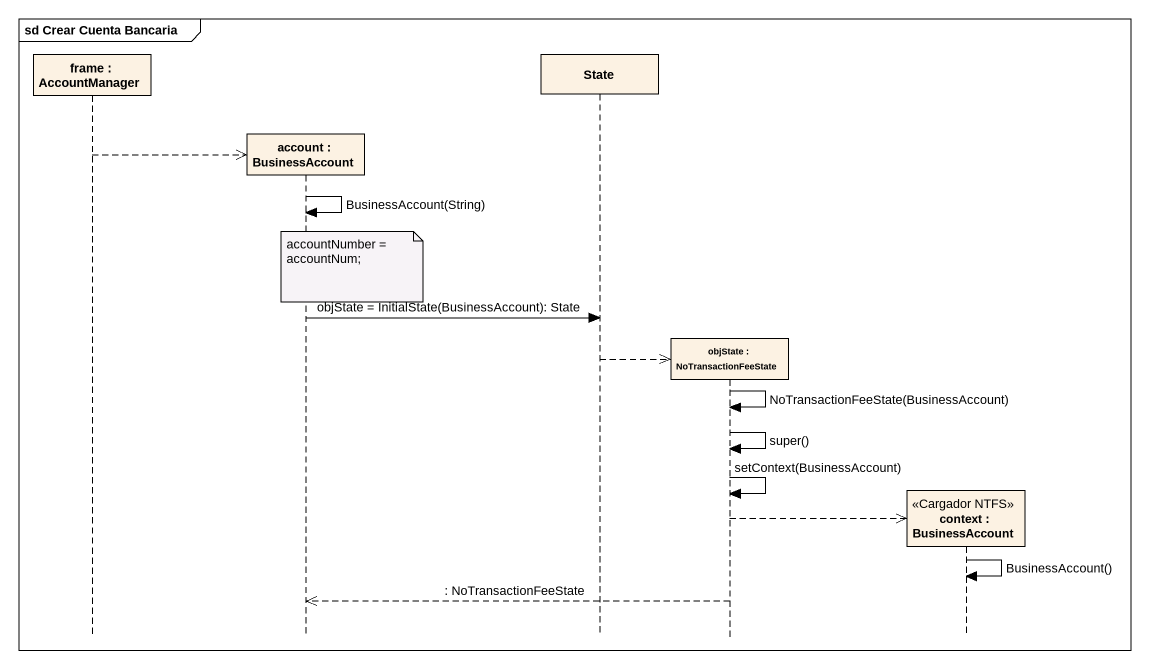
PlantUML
@startuml
mainframe sd Crear Cuenta Bancaria
hide footbox
participant "frame : AccountManager" as frame_
participant "account : BusinessAccount" as account
participant "State" as State_
participant "objState : NoTransactionFeeState" as objState
participant "context : BusinessAccount" as context <<Cargador NTFS>>

frame_ -->> account **
account -> account : BusinessAccount(String)
note over account : accountNumber = accountNum;
account -> State_ : objState = InitialState(BusinessAccount): State
State_ -->> objState **
objState -> objState : NoTransactionFeeState(BusinessAccount)
objState -> objState : super()
objState -> objState : setContext(BusinessAccount)
objState -->> context **
context -> context : BusinessAccount()
objState -->> account : : NoTransactionFeeState
@enduml
